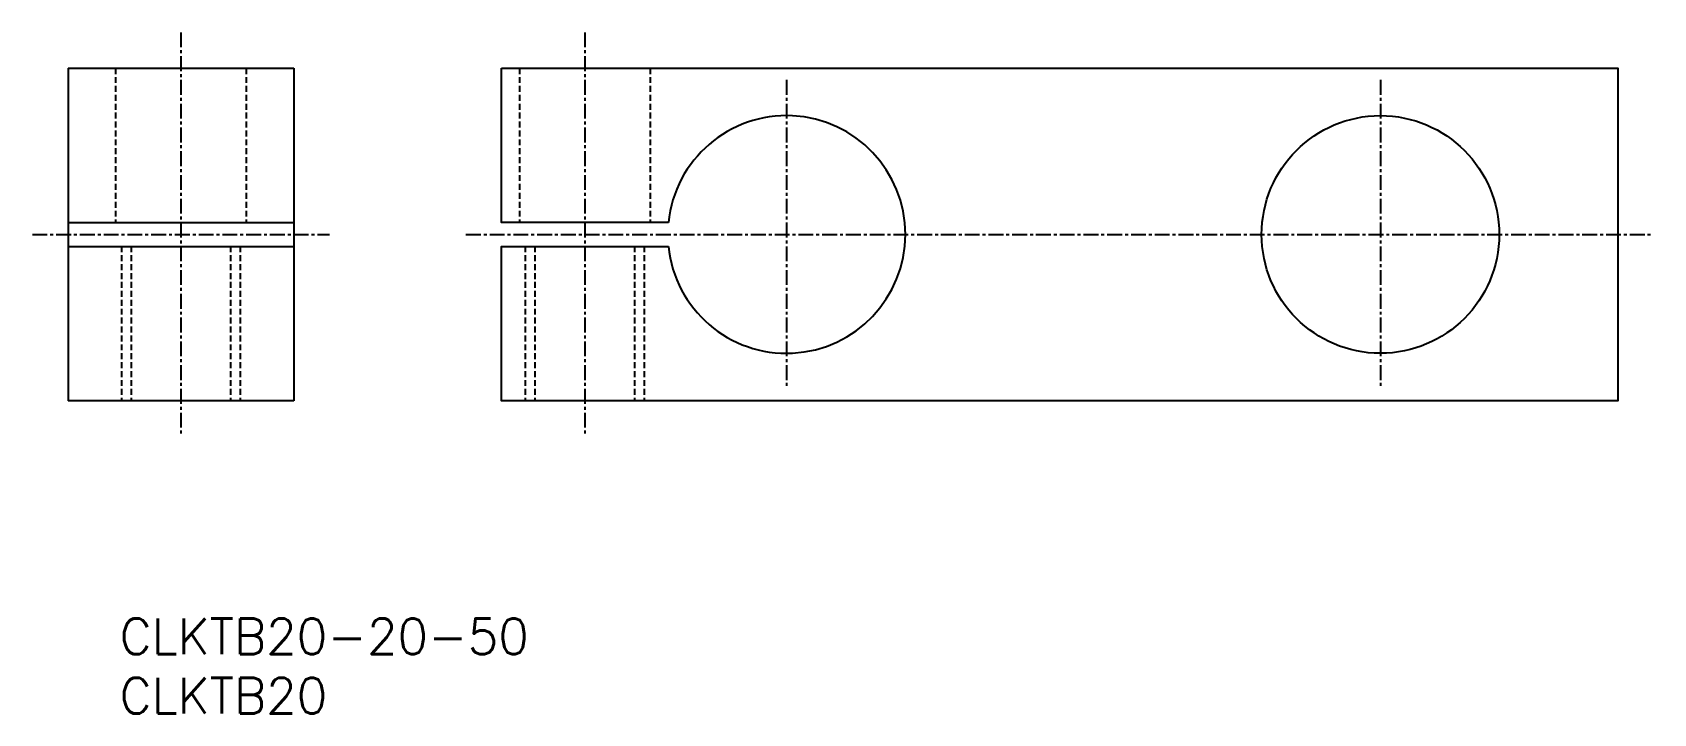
# Model space of a CAD drawing. Extents: x -11 to 125, y 10 to 67.
import ezdxf
from ezdxf.enums import TextEntityAlignment as Align

# ---------------------------------------------------------------- set-up
doc = ezdxf.new("R2010")
doc.units = 0
doc.linetypes.add('CENTER', pattern=[2, 1.25, -0.25, 0.25, -0.25])
doc.linetypes.add('DASHED', pattern=[0.75, 0.5, -0.25])
doc.layers.get('0').update_dxf_attribs({"linetype": 'CONTINUOUS'})
doc.layers.add('CENTER', color=1, linetype='CENTER')
doc.styles.get("Standard").update_dxf_attribs({"font": 'txt.shx', "bigfont": 'extfont.shx'})

msp = doc.modelspace()

# ---------------------------------------------------------------- linework, layer by layer
for p, q in [((-8.5, 64), (-8.5, 36)), ((-8.5, 64), (10.5, 64)), ((10.5, 64), (10.5, 36)), ((-8.5, 51), (10.5, 51)), ((-8.5, 49), (10.5, 49)), ((10.5, 36), (-8.5, 36))]:
    msp.add_line(p, q)
at = {"color": 3, "linetype": 'DASHED'}
for p, q in [((-4.5, 64), (-4.5, 51)), ((6.5, 64), (6.5, 51)), ((29.5, 64), (29.5, 51)), ((40.5, 64), (40.5, 51)), ((-4, 49), (-4, 36)), ((-3.19, 49), (-3.19, 36)), ((5.19, 49), (5.19, 36)), ((6, 49), (6, 36)), ((30, 49), (30, 36)), ((30.81, 49), (30.81, 36)), ((39.19, 49), (39.19, 36)), ((40, 49), (40, 36))]:
    msp.add_line(p, q, dxfattribs=at)
for points in [[(28, 64), (122, 64), (122, 36), (28, 36), (28, 49), (42.05, 49)], [(42.05, 51), (28, 51), (28, 64)]]:
    msp.add_lwpolyline(points)
msp.add_circle((102, 50), 10)
msp.add_arc((52, 50), 10, 185.7392, 174.2608)
at = {"layer": 'CENTER', "color": 1, "linetype": 'CENTER'}
for p, q in [((1, 67), (1, 33)), ((35, 67), (35, 33)), ((52, 63), (52, 37)), ((102, 63), (102, 37)), ((-11.5, 50), (13.5, 50)), ((25, 50), (125, 50))]:
    msp.add_line(p, q, dxfattribs=at)

# ---------------------------------------------------------------- texts
at = {"color": 7, "linetype": 'CONTINUOUS'}
for s, p in [('CLKTB20-20-50', (-4.16, 16.18)), ('CLKTB20', (-4.16, 11.18))]:
    msp.add_text(s, height=3, dxfattribs=at).set_placement(p, align=Align.MIDDLE_LEFT)

doc.saveas('drawing.dxf')
